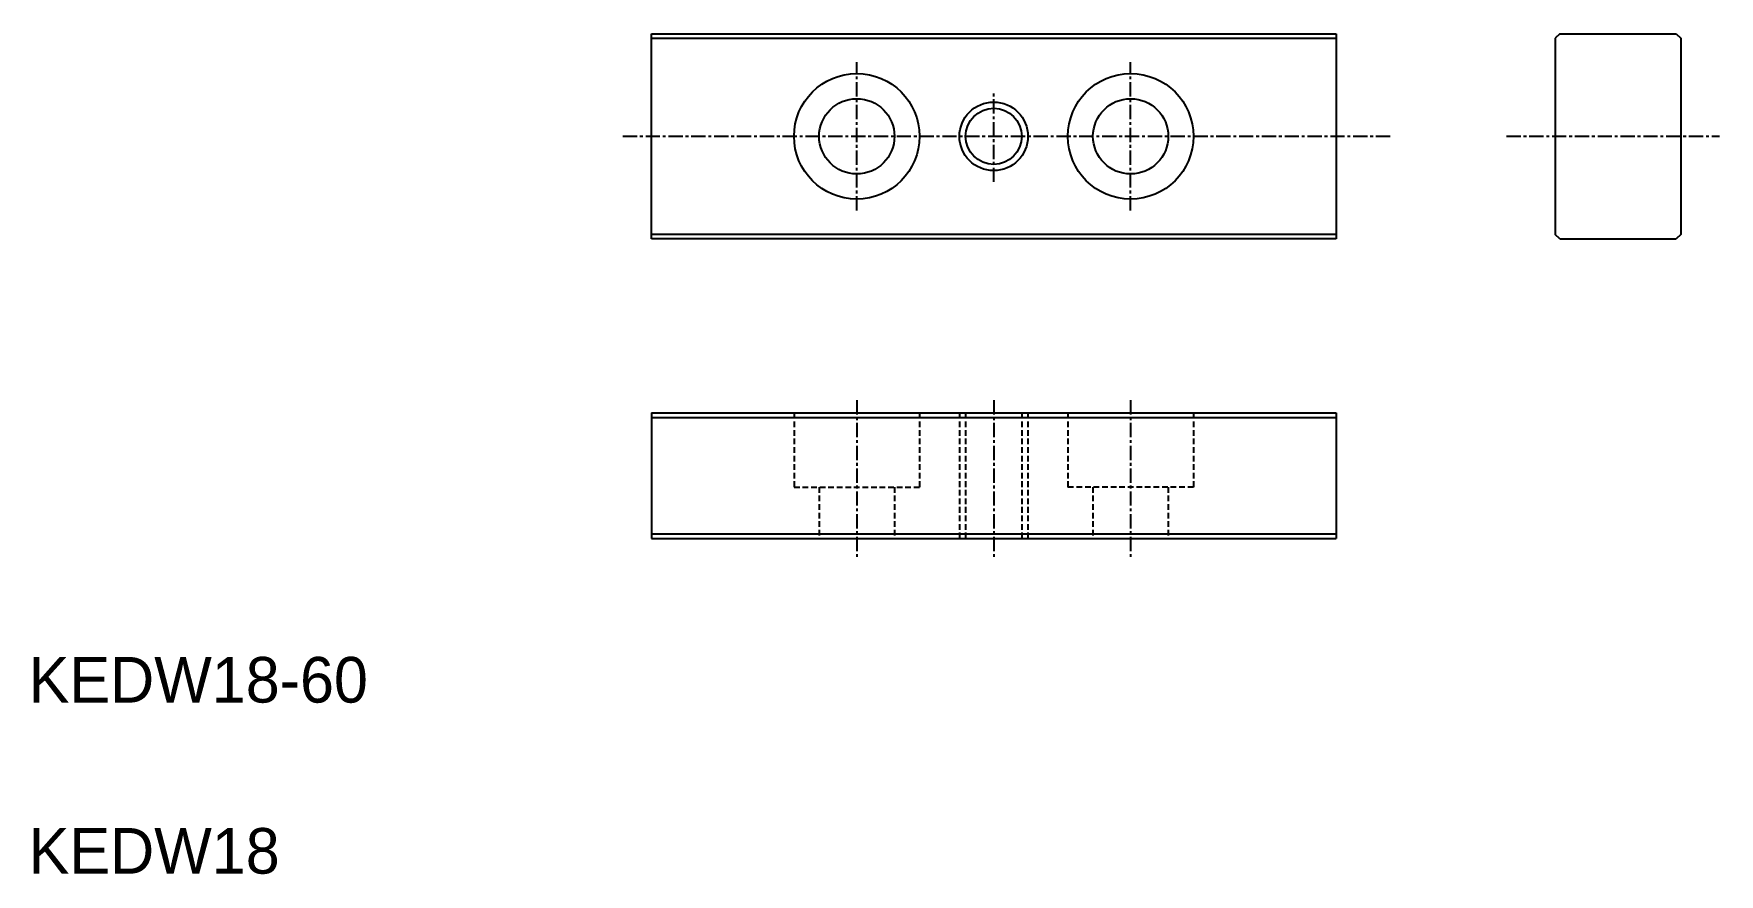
# Model space of a CAD drawing. Extents: x 10 to 158, y 10 to 84.
import ezdxf

# ---------------------------------------------------------------- set-up
doc = ezdxf.new("R2010")
doc.units = 0
doc.linetypes.add('CENTER', pattern=[2, 1.25, -0.25, 0.25, -0.25])
doc.linetypes.add('DASHED', pattern=[0.75, 0.5, -0.25])
doc.layers.get('0').update_dxf_attribs({"linetype": 'CONTINUOUS'})
doc.layers.add('CENTER', color=1, linetype='CENTER')

msp = doc.modelspace()

# ---------------------------------------------------------------- linework, layer by layer
at = {"color": 7, "linetype": 'CONTINUOUS'}
for p, q in [((64.57, 83.65), (124.57, 83.65)), ((64.57, 65.65), (64.57, 83.65)), ((124.57, 83.65), (124.57, 65.65)), ((144.18, 83.65), (143.78, 83.25)), ((143.78, 83.25), (143.78, 66.05)), ((144.18, 83.65), (154.38, 83.65)), ((154.38, 83.65), (154.78, 83.25)), ((154.78, 83.25), (154.78, 66.05)), ((124.57, 65.65), (64.57, 65.65)), ((144.18, 65.65), (143.78, 66.05)), ((144.18, 65.65), (154.38, 65.65)), ((154.78, 66.05), (154.38, 65.65)), ((64.57, 50.4), (124.57, 50.4)), ((64.57, 50.4), (64.57, 39.4)), ((124.57, 50.4), (124.57, 39.4)), ((64.57, 39.4), (124.57, 39.4))]:
    msp.add_line(p, q, dxfattribs=at)
at = {"color": 3, "linetype": 'CONTINUOUS'}
for p, q in [((64.57, 83.25), (124.57, 83.25)), ((124.57, 66.05), (64.57, 66.05)), ((64.57, 50), (124.57, 50)), ((64.57, 39.8), (124.57, 39.8))]:
    msp.add_line(p, q, dxfattribs=at)
at = {"color": 3, "linetype": 'DASHED'}
for p, q in [((77.07, 50.4), (77.07, 43.9)), ((88.07, 50.4), (88.07, 43.9)), ((91.57, 50.4), (91.57, 39.4)), ((92.11, 50.4), (92.11, 39.4)), ((97.03, 50.4), (97.03, 39.4)), ((97.57, 50.4), (97.57, 39.4)), ((101.07, 50.4), (101.07, 43.9)), ((112.07, 50.4), (112.07, 43.9)), ((77.07, 43.9), (88.07, 43.9)), ((79.27, 43.9), (79.27, 39.4)), ((85.87, 43.9), (85.87, 39.4)), ((112.07, 43.9), (101.07, 43.9)), ((103.27, 43.9), (103.27, 39.4)), ((109.87, 43.9), (109.87, 39.4)), ((79.57, 39.4), (79.57, 39.4)), ((94.57, 39.4), (94.57, 39.4))]:
    msp.add_line(p, q, dxfattribs=at)
at = {"color": 7, "linetype": 'CONTINUOUS'}
for centre, radius in [((82.57, 74.65), 5.5), ((106.57, 74.65), 5.5), ((82.57, 74.65), 3.3), ((94.57, 74.65), 2.46), ((106.57, 74.65), 3.3)]:
    msp.add_circle(centre, radius, dxfattribs=at)
at = {"color": 3, "linetype": 'CONTINUOUS'}
msp.add_circle((94.57, 74.65), 3, dxfattribs=at)
at = {"layer": 'CENTER', "color": 1, "linetype": 'CENTER'}
for p, q in [((82.57, 68.15), (82.57, 81.15)), ((106.57, 68.15), (106.57, 81.15)), ((94.57, 70.65), (94.57, 78.65)), ((62.07, 74.65), (129.57, 74.65)), ((139.5, 74.65), (158.16, 74.65)), ((82.57, 51.52), (82.57, 37.74)), ((94.57, 51.52), (94.57, 37.74)), ((106.57, 51.52), (106.57, 37.74))]:
    msp.add_line(p, q, dxfattribs=at)

# ---------------------------------------------------------------- texts
at = {"color": 7, "linetype": 'CONTINUOUS'}
for s, p in [('KEDW18-60', (10, 25)), ('KEDW18', (10, 10))]:
    msp.add_text(s, height=4, dxfattribs=at).set_placement(p)

doc.saveas('drawing.dxf')
